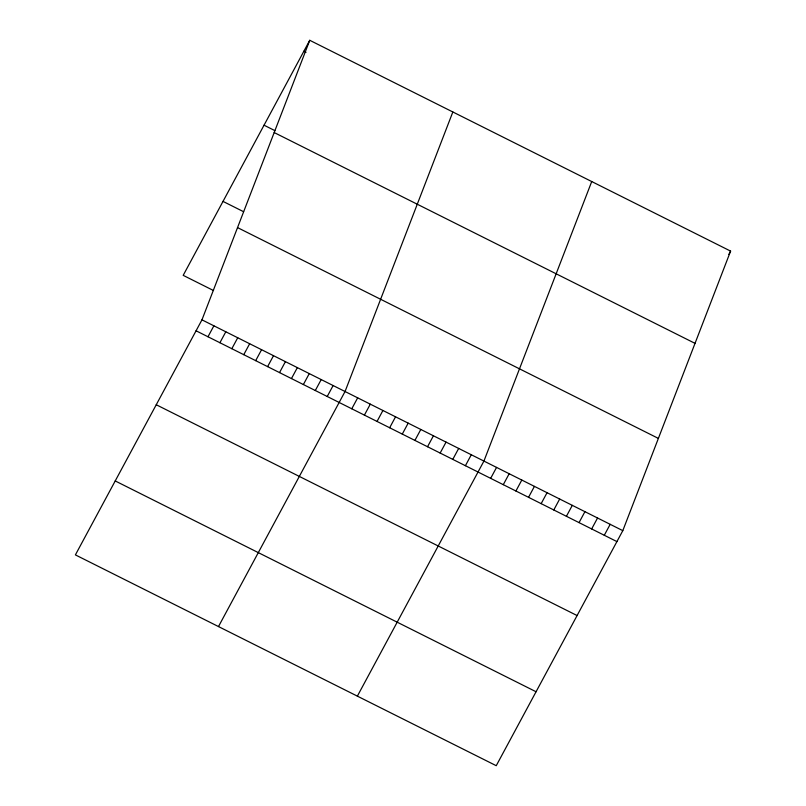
<?xml version="1.0" encoding="UTF-8"?>
<svg xmlns="http://www.w3.org/2000/svg" width="806" height="806" viewBox="0 0 806 806"><rect width="100%" height="100%" fill="white"/><g stroke="black" fill="none" stroke-linecap="round" stroke-linejoin="round"><path stroke-width="1.21" d="M201.963 319.841L309.756 40.3L730.599 251.109L622.806 530.65L496.244 765.7L75.401 554.891L201.963 319.841L622.806 530.65M452.841 111.974L345.049 391.515L218.486 626.564M591.725 181.541L483.922 461.082L357.37 696.132M309.756 40.3L183.194 275.35L213.55 290.553M207.988 336.757L213.882 325.815M219.917 342.731L225.811 331.79M231.836 348.706L237.73 337.764M243.765 354.68L249.659 343.739M255.683 360.655L261.577 349.703M267.612 366.629L273.506 355.678M279.531 372.594L285.425 361.652M291.46 378.568L297.354 367.627M303.378 384.543L309.272 373.601M315.307 390.517L321.201 379.576M327.226 396.492L333.12 385.54M351.779 408.783L357.673 397.842M364.403 415.11L370.297 404.169M377.027 421.437L382.921 410.486M389.661 427.764L395.545 416.813M402.285 434.081L408.179 423.14M414.909 440.408L420.803 429.467M427.533 446.736L433.427 435.784M440.157 453.053L446.05 442.111M452.781 459.38L458.674 448.438M465.405 465.707L471.298 454.755M490.663 478.351L496.556 467.409M503.287 484.678L509.18 473.737M515.911 491.005L521.804 480.054M528.535 497.322L534.428 486.381M541.158 503.649L547.052 492.708M553.782 509.976L559.676 499.025M566.406 516.303L572.3 505.352M579.04 522.62L584.934 511.679M728.836 254.394L730.599 251.109M591.664 528.948L597.558 518.006M604.288 535.275L610.182 524.323M303.862 51.241L306.028 52.33M264.046 125.202L274.886 130.632M274.181 132.547L695.024 343.356M223.01 201.399L243.614 211.716M237.528 227.594L658.381 438.404M196.07 330.792L616.912 541.592M156.243 404.743L577.096 615.552M115.218 480.94L536.061 691.75"/></g></svg>
